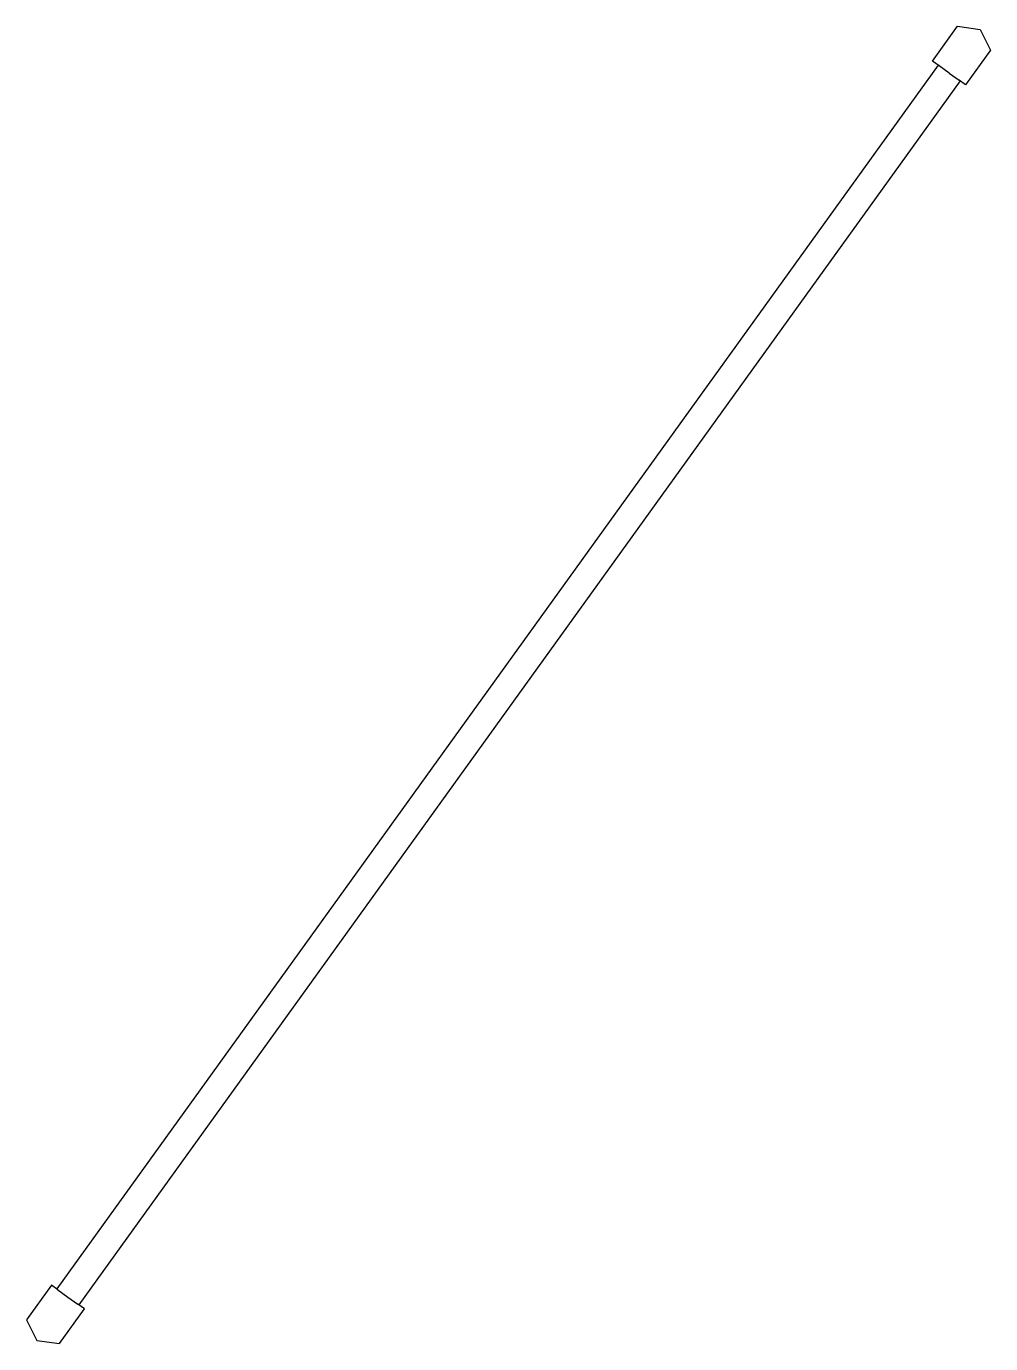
# Model space of a CAD drawing. Header units: millimetres. Extents: x -48 to 1659, y 15 to 2346.
import ezdxf

# ---------------------------------------------------------------- set-up
doc = ezdxf.new("R2010")
doc.units = ezdxf.units.MM
doc.layers.add('KwikScaf Matrix', color=7, linetype='Continuous')

# ---------------------------------------------------------------- blocks, each defined once
blk = doc.blocks.new('Endon 2D Cross Brace 2.7 Metre D')
at = {"color": 0, "extrusion": (-0.811534, 0.584305, -1.83691e-16)}
for p, q in [((1556, 2284.3), (1600.3, 2345.9)), ((1600.3, 2345.9), (1640.4, 2340)), ((1640.4, 2340), (1658.7, 2303.8)), ((1567.6, 2276), (1556, 2284.3)), ((1658.7, 2303.8), (1614.4, 2242.3)), ((1565.6, 2277.4), (6.4, 111.9)), ((1585.2, 2263.3), (1567.6, 2276)), ((1585.2, 2263.3), (1602.8, 2250.6)), ((1604.9, 2249.2), (45.6, 83.6)), ((1614.4, 2242.3), (1602.8, 2250.6)), ((-3.2, 118.8), (-47.5, 57.2)), ((8.4, 110.4), (-3.2, 118.8)), ((8.4, 110.4), (26, 97.7)), ((26, 97.7), (43.6, 85)), ((10.9, 15.2), (55.2, 76.7)), ((55.2, 76.7), (43.6, 85)), ((-47.5, 57.2), (-29.2, 21)), ((-29.2, 21), (10.9, 15.2))]:
    blk.add_line(p, q, dxfattribs=at)

msp = doc.modelspace()

# ---------------------------------------------------------------- block references
at = {"layer": 'KwikScaf Matrix'}
msp.add_blockref('Endon 2D Cross Brace 2.7 Metre D', (0, 0), dxfattribs=at)

doc.saveas('drawing.dxf')
